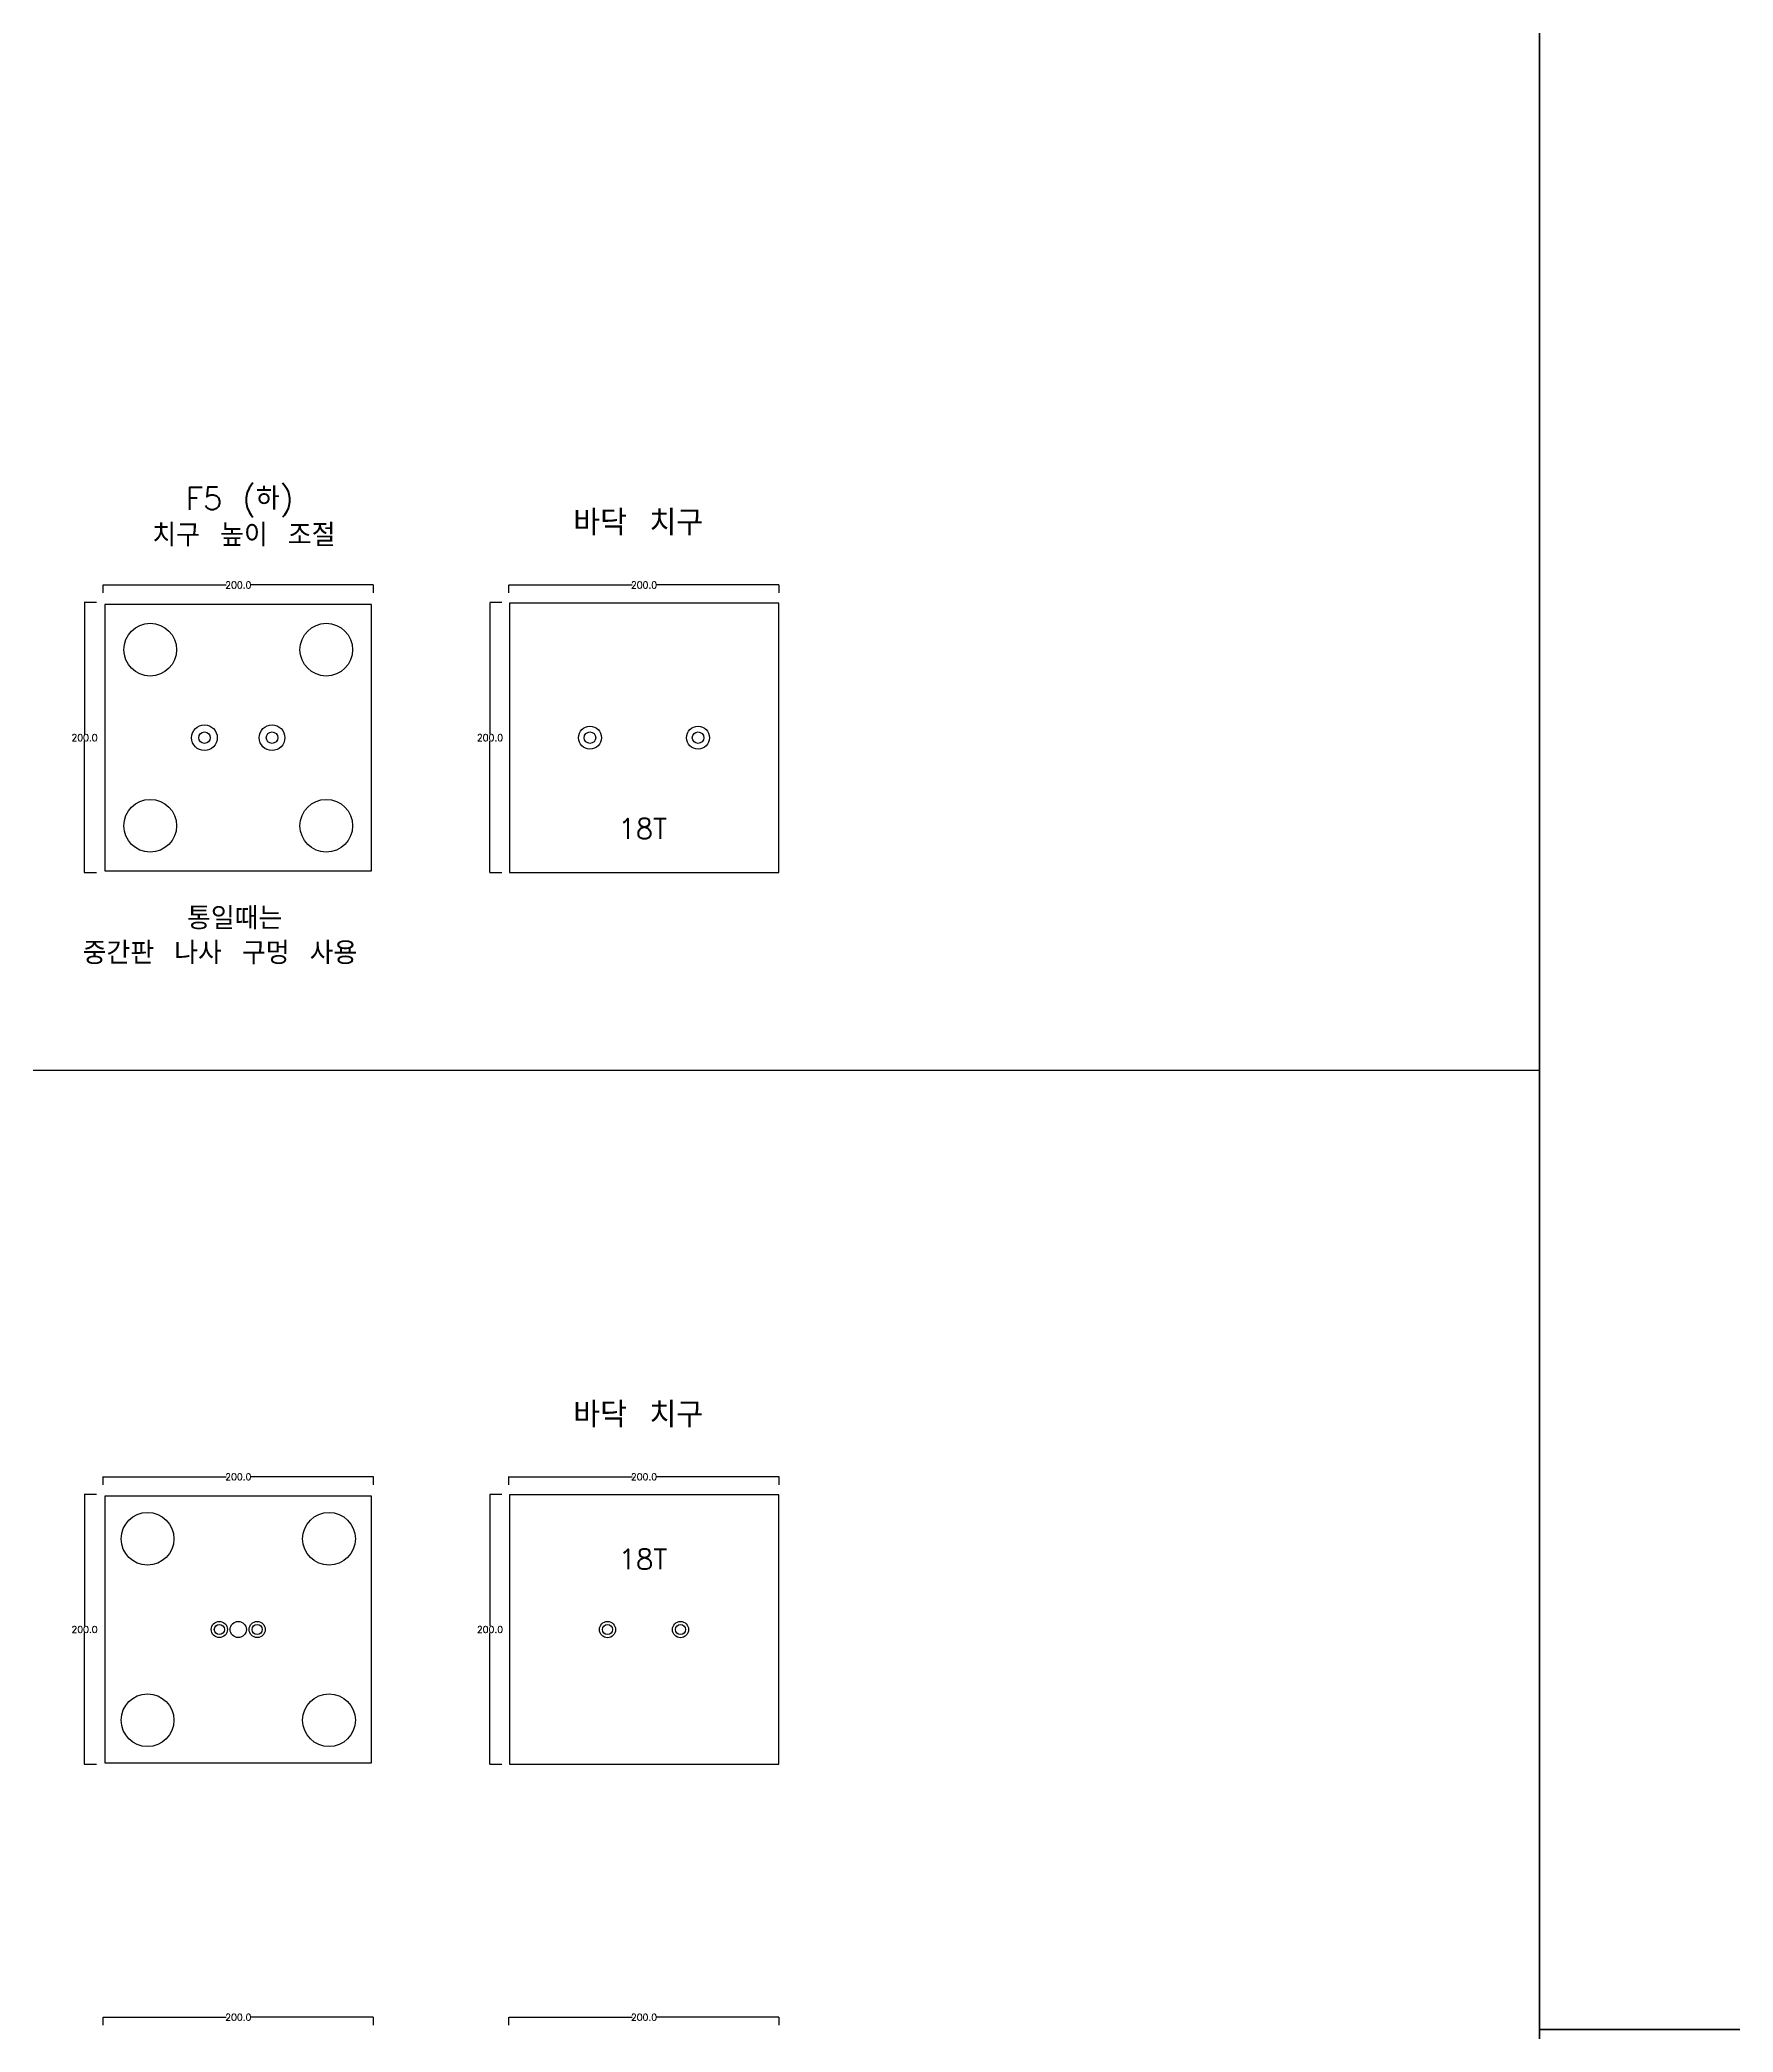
# Model space of a CAD drawing. Header units: millimetres. Extents: x 13291 to 28291, y 200 to 6643.
# Drawn here: x 15182 to 16435, y 1698 to 3172 of the extents above; entities that cross this region are included whole.
import ezdxf

# ---------------------------------------------------------------- set-up
doc = ezdxf.new("R2010")
doc.units = ezdxf.units.MM
for name, color, linetype in [('TEXT', 3, 'Continuous'), ('볼트 구멍', 7, 'Continuous'), ('치구', 7, 'Continuous'), ('치수', 7, 'Continuous')]:
    doc.layers.add(name, color=color, linetype=linetype)
doc.styles.get("Standard").update_dxf_attribs({"font": 'txt.shx', "bigfont": 'whgtxt.shx'})
doc.dimstyles.get("Standard").update_dxf_attribs({"dimtxt": 7, "dimasz": 0.18, "dimexe": 0.18, "dimexo": 0.0625, "dimgap": 0.09, "dimtad": 0, "dimtih": 1, "dimtoh": 1, "dimdec": 1, "dimzin": 0, "dimdsep": 46, "dimtxsty": 'Standard', "dimcen": 0.09, "dimadec": 0, "dimazin": 0, "dimtfac": 1, "dimtdec": 1, "dimtofl": 0, "dimtmove": 0, "dimatfit": 3, "dimfxl": 0, "dimtolj": 1, "dimtzin": 0, "dimarcsym": 0})

# ---------------------------------------------------------------- blocks, each defined once
blk = doc.blocks.new('*D177')
at = {"layer": 'Defpoints', "color": 0, "linetype": 'Continuous'}
for p in [(15523.8, 2755.7), (15514.9, 2555.7), (15523.8, 2555.7)]:
    blk.add_point(p, dxfattribs=at)
at = {"layer": '치수', "color": 0, "linetype": 'Continuous', "lineweight": -2}
for p, q in [((15523.7, 2755.7), (15514.7, 2755.7)), ((15514.9, 2755.5), (15514.9, 2658.3)), ((15514.9, 2555.9), (15514.9, 2653.1)), ((15523.7, 2555.7), (15514.7, 2555.7))]:
    blk.add_line(p, q, dxfattribs=at)
at = {"layer": '치수', "color": 0, "linetype": 'Continuous'}
for points in [[(15514.8, 2755.5), (15514.9, 2755.5), (15514.9, 2755.7)], [(15514.8, 2555.9), (15514.9, 2555.9), (15514.9, 2555.7)]]:
    blk.add_solid(points, dxfattribs=at)
at = {"layer": '치수', "color": 0, "linetype": 'Continuous', "insert": (15514.9, 2655.7), "char_height": 5, "attachment_point": 5}
blk.add_mtext('\\A1;200.0', dxfattribs=at)
blk = doc.blocks.new('*D178')
at = {"layer": 'Defpoints', "color": 0, "linetype": 'Continuous'}
for p in [(15223.8, 2755.7), (15214.9, 2555.7), (15223.8, 2555.7)]:
    blk.add_point(p, dxfattribs=at)
at = {"layer": '치수', "color": 0, "linetype": 'Continuous', "lineweight": -2}
for p, q in [((15223.7, 2755.7), (15214.7, 2755.7)), ((15214.9, 2755.5), (15214.9, 2658.3)), ((15214.9, 2555.9), (15214.9, 2653.1)), ((15223.7, 2555.7), (15214.7, 2555.7))]:
    blk.add_line(p, q, dxfattribs=at)
at = {"layer": '치수', "color": 0, "linetype": 'Continuous'}
for points in [[(15214.8, 2755.5), (15214.9, 2755.5), (15214.9, 2755.7)], [(15214.8, 2555.9), (15214.9, 2555.9), (15214.9, 2555.7)]]:
    blk.add_solid(points, dxfattribs=at)
at = {"layer": '치수', "color": 0, "linetype": 'Continuous', "insert": (15214.9, 2655.7), "char_height": 5, "attachment_point": 5}
blk.add_mtext('\\A1;200.0', dxfattribs=at)
blk = doc.blocks.new('*D207')
at = {"layer": 'Defpoints', "color": 0, "linetype": 'Continuous'}
for p in [(15428.7, 2108.7), (15228.7, 2102.8), (15428.7, 2102.8)]:
    blk.add_point(p, dxfattribs=at)
at = {"layer": '치수', "color": 0, "linetype": 'Continuous', "lineweight": -2}
for p, q in [((15228.7, 2102.8), (15228.7, 2108.8)), ((15228.8, 2108.7), (15319.8, 2108.7)), ((15428.5, 2108.7), (15337.5, 2108.7)), ((15428.7, 2102.8), (15428.7, 2108.8))]:
    blk.add_line(p, q, dxfattribs=at)
at = {"layer": '치수', "color": 0, "linetype": 'Continuous'}
for points in [[(15228.8, 2108.7), (15228.8, 2108.6), (15228.7, 2108.7)], [(15428.5, 2108.7), (15428.5, 2108.6), (15428.7, 2108.7)]]:
    blk.add_solid(points, dxfattribs=at)
at = {"layer": '치수', "color": 0, "linetype": 'Continuous', "insert": (15328.7, 2108.7), "char_height": 5, "attachment_point": 5}
blk.add_mtext('\\A1;200.0', dxfattribs=at)
blk = doc.blocks.new('*D217')
at = {"layer": 'Defpoints', "color": 0, "linetype": 'Continuous'}
for p in [(15223.8, 2095.7), (15214.9, 1895.7), (15223.8, 1895.7)]:
    blk.add_point(p, dxfattribs=at)
at = {"layer": '치수', "color": 0, "linetype": 'Continuous', "lineweight": -2}
for p, q in [((15223.7, 2095.7), (15214.7, 2095.7)), ((15214.9, 2095.5), (15214.9, 1998.3)), ((15214.9, 1895.9), (15214.9, 1993.1)), ((15223.7, 1895.7), (15214.7, 1895.7))]:
    blk.add_line(p, q, dxfattribs=at)
at = {"layer": '치수', "color": 0, "linetype": 'Continuous'}
for points in [[(15214.8, 2095.5), (15214.9, 2095.5), (15214.9, 2095.7)], [(15214.8, 1895.9), (15214.9, 1895.9), (15214.9, 1895.7)]]:
    blk.add_solid(points, dxfattribs=at)
at = {"layer": '치수', "color": 0, "linetype": 'Continuous', "insert": (15214.9, 1995.7), "char_height": 5, "attachment_point": 5}
blk.add_mtext('\\A1;200.0', dxfattribs=at)
blk = doc.blocks.new('*D232')
at = {"layer": 'Defpoints', "color": 0, "linetype": 'Continuous'}
for p in [(15523.8, 2095.7), (15514.9, 1895.7), (15523.8, 1895.7)]:
    blk.add_point(p, dxfattribs=at)
at = {"layer": '치수', "color": 0, "linetype": 'Continuous', "lineweight": -2}
for p, q in [((15523.7, 2095.7), (15514.7, 2095.7)), ((15514.9, 2095.5), (15514.9, 1998.3)), ((15514.9, 1895.9), (15514.9, 1993.1)), ((15523.7, 1895.7), (15514.7, 1895.7))]:
    blk.add_line(p, q, dxfattribs=at)
at = {"layer": '치수', "color": 0, "linetype": 'Continuous'}
for points in [[(15514.8, 2095.5), (15514.9, 2095.5), (15514.9, 2095.7)], [(15514.8, 1895.9), (15514.9, 1895.9), (15514.9, 1895.7)]]:
    blk.add_solid(points, dxfattribs=at)
at = {"layer": '치수', "color": 0, "linetype": 'Continuous', "insert": (15514.9, 1995.7), "char_height": 5, "attachment_point": 5}
blk.add_mtext('\\A1;200.0', dxfattribs=at)
blk = doc.blocks.new('*D233')
at = {"layer": 'Defpoints', "color": 0, "linetype": 'Continuous'}
for p in [(15728.9, 2108.7), (15528.9, 2102.8), (15728.9, 2102.8)]:
    blk.add_point(p, dxfattribs=at)
at = {"layer": '치수', "color": 0, "linetype": 'Continuous', "lineweight": -2}
for p, q in [((15528.9, 2102.8), (15528.9, 2108.8)), ((15529.1, 2108.7), (15620.1, 2108.7)), ((15728.7, 2108.7), (15637.7, 2108.7)), ((15728.9, 2102.8), (15728.9, 2108.8))]:
    blk.add_line(p, q, dxfattribs=at)
at = {"layer": '치수', "color": 0, "linetype": 'Continuous'}
for points in [[(15529.1, 2108.7), (15529.1, 2108.6), (15528.9, 2108.7)], [(15728.7, 2108.7), (15728.7, 2108.6), (15728.9, 2108.7)]]:
    blk.add_solid(points, dxfattribs=at)
at = {"layer": '치수', "color": 0, "linetype": 'Continuous', "insert": (15628.9, 2108.7), "char_height": 5, "attachment_point": 5}
blk.add_mtext('\\A1;200.0', dxfattribs=at)
blk = doc.blocks.new('*D234')
at = {"layer": 'Defpoints', "color": 0, "linetype": 'Continuous'}
for p in [(15528.9, 2762.8), (15728.9, 2768.7), (15728.9, 2762.8)]:
    blk.add_point(p, dxfattribs=at)
at = {"layer": '치수', "color": 0, "linetype": 'Continuous', "lineweight": -2}
for p, q in [((15528.9, 2762.8), (15528.9, 2768.8)), ((15529.1, 2768.7), (15620.1, 2768.7)), ((15728.7, 2768.7), (15637.7, 2768.7)), ((15728.9, 2762.8), (15728.9, 2768.8))]:
    blk.add_line(p, q, dxfattribs=at)
at = {"layer": '치수', "color": 0, "linetype": 'Continuous'}
for points in [[(15529.1, 2768.7), (15529.1, 2768.6), (15528.9, 2768.7)], [(15728.7, 2768.7), (15728.7, 2768.6), (15728.9, 2768.7)]]:
    blk.add_solid(points, dxfattribs=at)
at = {"layer": '치수', "color": 0, "linetype": 'Continuous', "insert": (15628.9, 2768.7), "char_height": 5, "attachment_point": 5}
blk.add_mtext('\\A1;200.0', dxfattribs=at)
blk = doc.blocks.new('*D235')
at = {"layer": 'Defpoints', "color": 0, "linetype": 'Continuous'}
for p in [(15228.7, 2762.8), (15428.7, 2768.7), (15428.7, 2762.8)]:
    blk.add_point(p, dxfattribs=at)
at = {"layer": '치수', "color": 0, "linetype": 'Continuous', "lineweight": -2}
for p, q in [((15228.7, 2762.8), (15228.7, 2768.8)), ((15228.8, 2768.7), (15319.8, 2768.7)), ((15428.5, 2768.7), (15337.5, 2768.7)), ((15428.7, 2762.8), (15428.7, 2768.8))]:
    blk.add_line(p, q, dxfattribs=at)
at = {"layer": '치수', "color": 0, "linetype": 'Continuous'}
for points in [[(15228.8, 2768.7), (15228.8, 2768.6), (15228.7, 2768.7)], [(15428.5, 2768.7), (15428.5, 2768.6), (15428.7, 2768.7)]]:
    blk.add_solid(points, dxfattribs=at)
at = {"layer": '치수', "color": 0, "linetype": 'Continuous', "insert": (15328.7, 2768.7), "char_height": 5, "attachment_point": 5}
blk.add_mtext('\\A1;200.0', dxfattribs=at)
blk = doc.blocks.new('*D628')
at = {"layer": 'Defpoints', "color": 0, "linetype": 'Continuous'}
for p in [(15228.7, 1702.8), (15428.7, 1708.7), (15428.7, 1702.8)]:
    blk.add_point(p, dxfattribs=at)
at = {"layer": '치수', "color": 0, "linetype": 'Continuous', "lineweight": -2}
for p, q in [((15228.7, 1702.8), (15228.7, 1708.8)), ((15228.8, 1708.7), (15319.8, 1708.7)), ((15428.5, 1708.7), (15337.5, 1708.7)), ((15428.7, 1702.8), (15428.7, 1708.8))]:
    blk.add_line(p, q, dxfattribs=at)
at = {"layer": '치수', "color": 0, "linetype": 'Continuous'}
for points in [[(15228.8, 1708.7), (15228.8, 1708.6), (15228.7, 1708.7)], [(15428.5, 1708.7), (15428.5, 1708.6), (15428.7, 1708.7)]]:
    blk.add_solid(points, dxfattribs=at)
at = {"layer": '치수', "color": 0, "linetype": 'Continuous', "insert": (15328.7, 1708.7), "char_height": 5, "attachment_point": 5}
blk.add_mtext('\\A1;200.0', dxfattribs=at)
blk = doc.blocks.new('*D635')
at = {"layer": 'Defpoints', "color": 0, "linetype": 'Continuous'}
for p in [(15528.9, 1702.8), (15728.9, 1708.7), (15728.9, 1702.8)]:
    blk.add_point(p, dxfattribs=at)
at = {"layer": '치수', "color": 0, "linetype": 'Continuous', "lineweight": -2}
for p, q in [((15528.9, 1702.8), (15528.9, 1708.8)), ((15529.1, 1708.7), (15620.1, 1708.7)), ((15728.7, 1708.7), (15637.7, 1708.7)), ((15728.9, 1702.8), (15728.9, 1708.8))]:
    blk.add_line(p, q, dxfattribs=at)
at = {"layer": '치수', "color": 0, "linetype": 'Continuous'}
for points in [[(15529.1, 1708.7), (15529.1, 1708.6), (15528.9, 1708.7)], [(15728.7, 1708.7), (15728.7, 1708.6), (15728.9, 1708.7)]]:
    blk.add_solid(points, dxfattribs=at)
at = {"layer": '치수', "color": 0, "linetype": 'Continuous', "insert": (15628.9, 1708.7), "char_height": 5, "attachment_point": 5}
blk.add_mtext('\\A1;200.0', dxfattribs=at)

msp = doc.modelspace()

# ---------------------------------------------------------------- linework, layer by layer
at = {"color": 6}
msp.add_lwpolyline([(13291.441, 2409.699), (16291.441, 2409.699), (16291.441, 1307.396), (13291.441, 1307.396)], close=True, dxfattribs=at)
at = {"layer": 'TEXT', "color": 6}
for points in [[(13291.441, 199.699), (13291.441, 3199.699), (16291.441, 3199.699), (16291.441, 199.699)], [(16291.441, 1699.699), (16291.441, 3199.699), (19291.441, 3199.699), (19291.441, 1699.699)], [(16291.441, 199.699), (16291.441, 1699.699), (19291.441, 1699.699), (19291.441, 199.699)]]:
    msp.add_lwpolyline(points, close=True, dxfattribs=at)
at = {"layer": '볼트 구멍', "color": 6}
for centre, radius in [((15303.65, 2655.671), 9.5), ((15353.65, 2655.671), 9.5), ((15588.9, 2655.671), 8.5), ((15668.9, 2655.671), 8.5), ((15314.65, 1995.671), 6), ((15342.65, 1995.671), 6), ((15601.9, 1995.609), 6), ((15655.9, 1995.609), 6)]:
    msp.add_circle(centre, radius, dxfattribs=at)
at = {"layer": '볼트 구멍', "color": 3}
for centre, radius in [((15303.65, 2655.671), 4.25), ((15353.65, 2655.671), 4.25), ((15588.9, 2655.671), 4.25), ((15668.9, 2655.671), 4.25), ((15314.65, 1995.671), 3.75), ((15328.65, 1995.671), 6), ((15342.65, 1995.671), 3.75), ((15601.9, 1995.609), 3.75), ((15655.9, 1995.609), 3.75)]:
    msp.add_circle(centre, radius, dxfattribs=at)
at = {"layer": '치구'}
for points in [[(15230, 2754.321), (15230, 2557.021), (15427.3, 2557.021), (15427.3, 2754.321)], [(15529.25, 2755.321), (15529.25, 2556.021), (15728.55, 2556.021), (15728.55, 2755.321)], [(15230, 2094.321), (15230, 1897.021), (15427.3, 1897.021), (15427.3, 2094.321)], [(15529.25, 2095.321), (15529.25, 1896.021), (15728.55, 1896.021), (15728.55, 2095.321)]]:
    msp.add_lwpolyline(points, close=True, dxfattribs=at)
for centre in [(15263.5, 2720.821), (15393.8, 2720.821), (15263.5, 2590.521), (15393.8, 2590.521), (15261.5, 2062.821), (15395.8, 2062.821), (15261.5, 1928.521), (15395.8, 1928.521)]:
    msp.add_circle(centre, 19.5, dxfattribs=at)

# ---------------------------------------------------------------- texts
at = {"layer": 'TEXT', "linetype": 'Continuous'}
for s, height, p in [('F5 (하) ', 16.6667, (15289.688, 2824.385)), ('바닥 치구', 18.75, (15576.575, 2805.436)), ('치구 높이 조절', 16.6667, (15265.082, 2797.316)), ('바닥 치구', 18.75, (15576.575, 2145.286))]:
    msp.add_text(s, height=height, dxfattribs=at).set_placement(p)
at = {"layer": 'TEXT', "color": 1}
for p in [(15609.913, 2580.873), (15610.063, 2040.211)]:
    msp.add_text('18T', height=15, dxfattribs=at).set_placement(p)
at = {"layer": 'TEXT', "color": 6, "linetype": 'Continuous'}
for s, height, p in [('통일때는', 16.6667, (15290.735, 2513.77)), ('중간판 나사 구멍 사용', 16.66667, (15213.483, 2488.033))]:
    msp.add_text(s, height=height, dxfattribs=at).set_placement(p)

# ---------------------------------------------------------------- dimensions: what is measured, and where the dimension line sits
at = {"layer": '치수', "color": 4, "linetype": 'Continuous'}
for base, p1, p2, picture, middle in [((15428.65, 2768.662), (15228.65, 2762.778), (15428.65, 2762.778), '*D235', (15328.65, 2768.662)), ((15728.9, 2768.662), (15528.9, 2762.778), (15728.9, 2762.778), '*D234', (15628.9, 2768.662)), ((15428.65, 2108.662), (15228.65, 2102.778), (15428.65, 2102.778), '*D207', (15328.65, 2108.662)), ((15728.9, 2108.662), (15528.9, 2102.778), (15728.9, 2102.778), '*D233', (15628.9, 2108.662)), ((15428.65, 1708.662), (15228.65, 1702.778), (15428.65, 1702.778), '*D628', (15328.65, 1708.662)), ((15728.9, 1708.662), (15528.9, 1702.778), (15728.9, 1702.778), '*D635', (15628.9, 1708.662))]:
    dim = msp.add_linear_dim(base=base, p1=p1, p2=p2, dimstyle='Standard', override={"dimtxt": 5}, dxfattribs=at)
    dim.commit()
    dim.dimension.update_dxf_attribs({"geometry": picture, "text_midpoint": middle})
for base, p1, p2, picture, middle in [((15214.854, 2555.671), (15223.759, 2755.671), (15223.759, 2555.671), '*D178', (15214.854, 2655.671)), ((15514.854, 2555.671), (15523.759, 2755.671), (15523.759, 2555.671), '*D177', (15514.854, 2655.671)), ((15214.854, 1895.671), (15223.759, 2095.671), (15223.759, 1895.671), '*D217', (15214.854, 1995.671)), ((15514.854, 1895.671), (15523.759, 2095.671), (15523.759, 1895.671), '*D232', (15514.854, 1995.671))]:
    dim = msp.add_linear_dim(base=base, p1=p1, p2=p2, angle=90, dimstyle='Standard', override={"dimtxt": 5}, dxfattribs=at)
    dim.commit()
    dim.dimension.update_dxf_attribs({"geometry": picture, "text_midpoint": middle})

doc.saveas('drawing.dxf')
